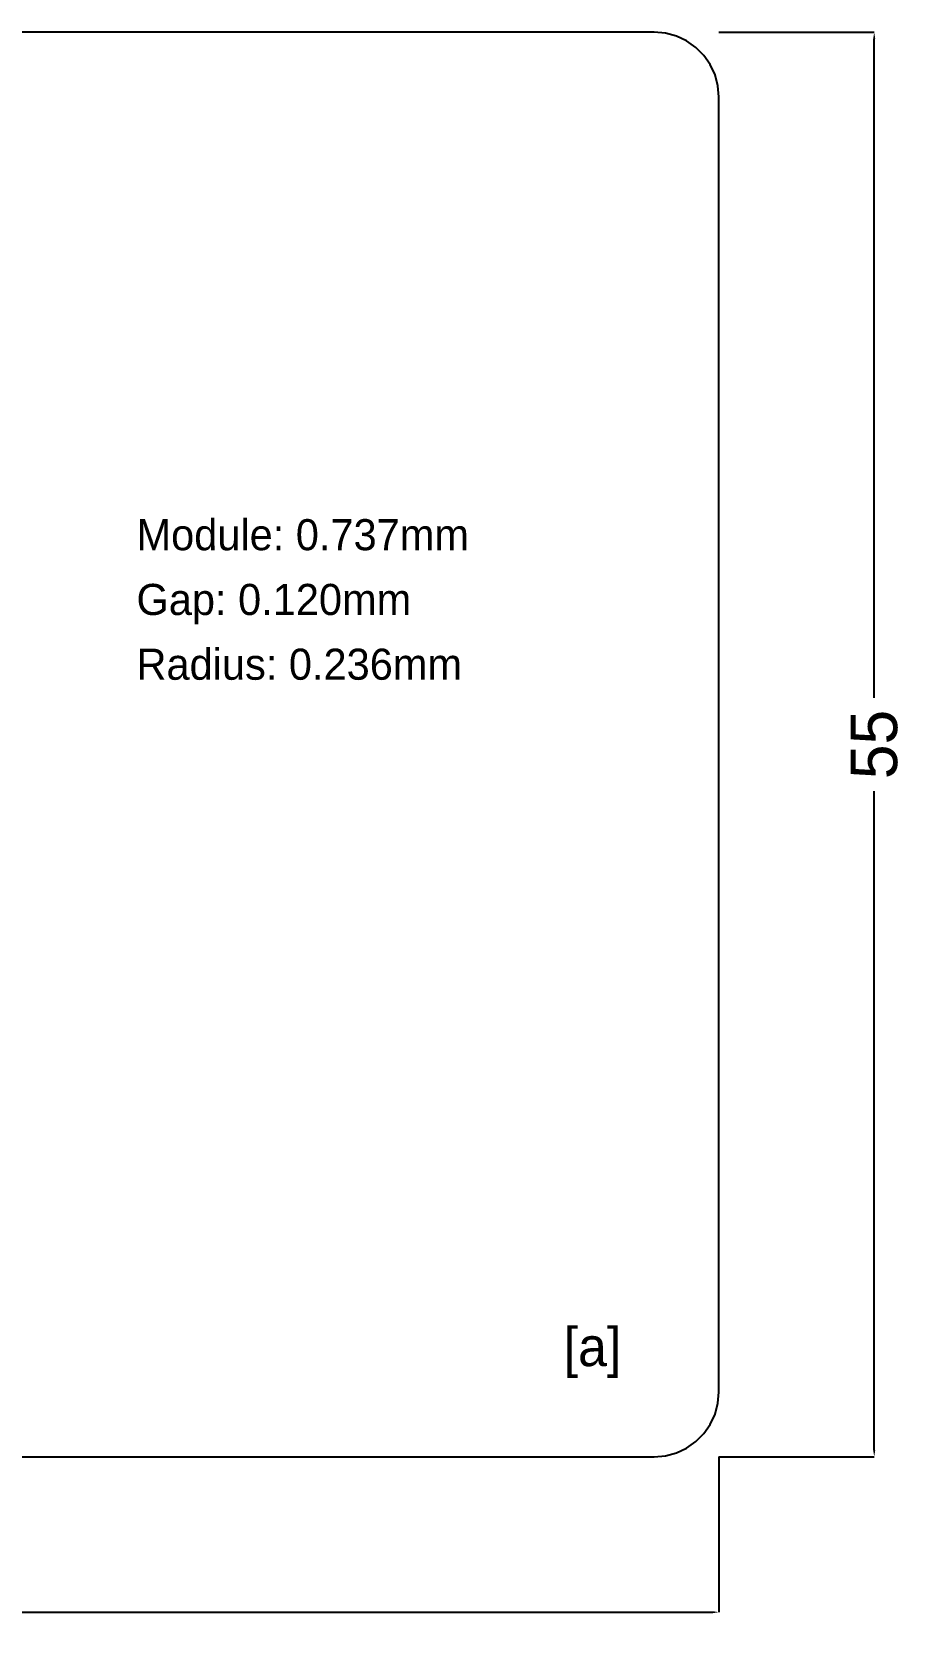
# Model space of a CAD drawing. Header units: metres. Extents: x -4.9 to 92.2, y -33 to 55.
# Drawn here: x 58.5 to 92.2, y -7.2 to 55 of the extents above; entities that cross this region are included whole.
import ezdxf

# ---------------------------------------------------------------- set-up
doc = ezdxf.new("R2010")
doc.units = ezdxf.units.M
for name, color, linetype in [('CARD', 7, 'Continuous'), ('DIMS', 3, 'Continuous'), ('ENGRAVE', 1, 'Continuous')]:
    doc.layers.add(name, color=color, linetype=linetype)
doc.dimstyles.get("Standard").update_dxf_attribs({"dimtxt": 2.5, "dimasz": 2.5, "dimexe": 1.25, "dimexo": 0.625, "dimtad": 1, "dimcen": 2.5, "dimazin": 3, "dimtfac": 1, "dimtmove": 0, "dimatfit": 3})

# ---------------------------------------------------------------- blocks, each defined once
blk = doc.blocks.new('_CLOSEDFILLED')
at = {"color": 0, "linetype": 'BYBLOCK'}
blk.add_solid([(-1, 0.16), (0, 0), (-1, -0.16)], dxfattribs=at)
blk = doc.blocks.new('*D1')
for p, q in [((0, 0), (0, -6)), ((85, 0), (85, -6)), ((0.25, -6), (40.7, -6)), ((44.3, -6), (84.75, -6))]:
    blk.add_line(p, q)
at = {"layer": 'Defpoints'}
for p in [(0, 0), (85, 0), (0, -6)]:
    blk.add_point(p, dxfattribs=at)
at = {"xscale": 0.25, "yscale": 0.25, "rotation": 180}
blk.add_blockref('_CLOSEDFILLED', (0, -6), dxfattribs=at)
at = {"xscale": 0.25, "yscale": 0.25}
blk.add_blockref('_CLOSEDFILLED', (85, -6), dxfattribs=at)
at = {"insert": (42.5, -6), "char_height": 1.8, "attachment_point": 5}
blk.add_mtext('85', dxfattribs=at)
blk = doc.blocks.new('*D2')
for p, q in [((85, 55), (91, 55)), ((91, 29.3), (91, 54.75)), ((91, 0.25), (91, 25.7)), ((85, 0), (91, 0))]:
    blk.add_line(p, q)
at = {"layer": 'Defpoints'}
for p in [(85, 55), (85, 0), (91, 0)]:
    blk.add_point(p, dxfattribs=at)
at = {"xscale": 0.25, "yscale": 0.25}
for p, rotation in [((91, 55), 90), ((91, 0), 270)]:
    blk.add_blockref('_CLOSEDFILLED', p, dxfattribs=dict(at, rotation=rotation))
at = {"insert": (91, 27.5), "char_height": 1.8, "attachment_point": 5, "rotation": 90}
blk.add_mtext('55', dxfattribs=at)

msp = doc.modelspace()

# ---------------------------------------------------------------- linework, layer by layer
at = {"layer": 'CARD'}
msp.add_lwpolyline([(2.5, 0), (82.5, 0), (82.934, 0.038), (83.355, 0.151), (83.75, 0.335), (84.107, 0.585), (84.415, 0.893), (84.665, 1.25), (84.849, 1.645), (84.962, 2.066), (85, 2.5), (85, 52.5), (84.962, 52.934), (84.849, 53.355), (84.665, 53.75), (84.415, 54.107), (84.107, 54.415), (83.75, 54.665), (83.355, 54.849), (82.934, 54.962), (82.5, 55), (2.5, 55)], dxfattribs=at)

# ---------------------------------------------------------------- texts
at = {"layer": 'DIMS'}
for s, p in [('Module: 0.737mm', (62.5, 35)), ('Gap: 0.120mm', (62.5, 32.5)), ('Radius: 0.236mm', (62.5, 30))]:
    msp.add_text(s, height=1.2, dxfattribs=at).set_placement(p)
at = {"layer": 'ENGRAVE'}
msp.add_text('[a]', height=1.5, dxfattribs=at).set_placement((79, 3.5))

# ---------------------------------------------------------------- dimensions: what is measured, and where the dimension line sits
dim = msp.add_linear_dim(base=(91, 0), p1=(85, 0), p2=(85, 55), angle=90, dimstyle='Standard', override={"dimtxt": 1.8})
dim.commit()
dim.dimension.update_dxf_attribs({"geometry": '*D2', "text_midpoint": (91, 27.5)})
dim = msp.add_linear_dim(base=(0, -6), p1=(0, 0), p2=(85, 0), dimstyle='Standard', override={"dimtxt": 1.8})
dim.commit()
dim.dimension.update_dxf_attribs({"geometry": '*D1', "text_midpoint": (42.5, -6)})

doc.saveas('drawing.dxf')
